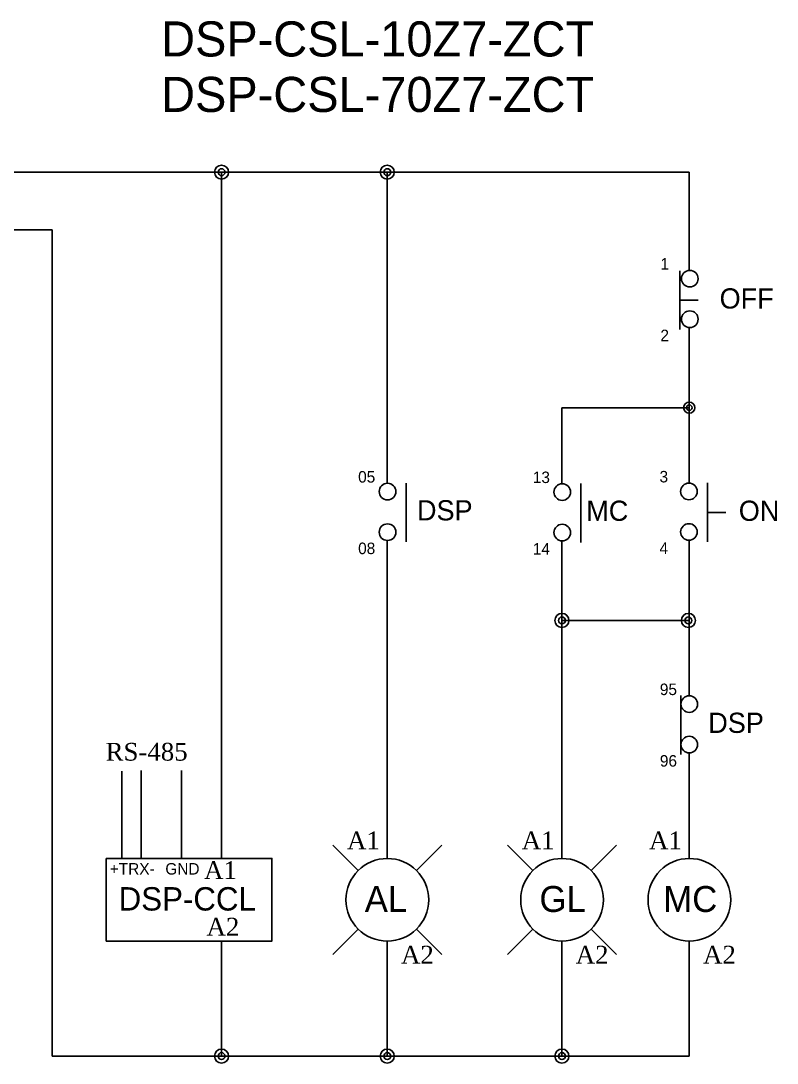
# Model space of a CAD drawing. Header units: millimetres. Extents: x 58 to 898, y 43 to 722.
# Drawn here: x 151.2 to 234.4, y 437.7 to 552.3 of the extents above; entities that cross this region are included whole.
import ezdxf

# ---------------------------------------------------------------- set-up
doc = ezdxf.new("R2010")
doc.units = ezdxf.units.MM
doc.layers.add('4', color=133, linetype='Continuous')
doc.layers.add('ASHADE', color=7, linetype='Continuous')
doc.styles.add('ghs', font='NGULIM.TTF')
doc.styles.add('HCM', font='batang.ttc')

msp = doc.modelspace()

# ---------------------------------------------------------------- linework, layer by layer
msp.add_lwpolyline([(160.623, 460.207), (178.847, 460.207), (178.847, 451.115), (160.623, 451.115)], close=True)
at = {"layer": '4', "color": 0}
for p, q in [((188.316, 458.875), (185.524, 461.667)), ((194.745, 458.875), (197.536, 461.667)), ((207.527, 458.875), (204.735, 461.667)), ((213.955, 458.875), (216.747, 461.667)), ((188.316, 452.447), (185.524, 449.655)), ((194.745, 452.447), (197.536, 449.655)), ((207.527, 452.447), (204.735, 449.655)), ((213.955, 452.447), (216.747, 449.655))]:
    msp.add_line(p, q, dxfattribs=at)
for centre, radius in [((173.298, 535.685), 0.772), ((191.521, 535.685), 0.772), ((224.734, 509.783), 0.618), ((210.732, 486.383), 0.772), ((224.635, 486.383), 0.772), ((173.298, 438.469), 0.772), ((191.521, 438.469), 0.772), ((210.732, 438.469), 0.772)]:
    msp.add_circle(centre, radius, dxfattribs=at)
at = {"layer": 'ASHADE', "ltscale": 2}
for p, q in [((147.376, 535.685), (224.734, 535.685)), ((173.298, 535.685), (173.298, 460.207)), ((191.521, 535.685), (191.521, 501.469)), ((224.734, 535.685), (224.734, 524.887)), ((146.17, 529.344), (154.661, 529.344)), ((154.661, 438.469), (154.661, 529.344)), ((223.704, 524.84), (223.704, 518.372)), ((223.704, 521.606), (225.723, 521.606)), ((224.734, 518.599), (224.734, 501.488)), ((210.732, 509.783), (210.732, 501.418)), ((224.734, 509.783), (210.732, 509.783)), ((193.603, 501.482), (193.603, 495.015)), ((212.814, 501.431), (212.814, 494.964)), ((226.744, 501.501), (226.744, 495.034)), ((226.744, 498.267), (228.763, 498.267)), ((191.521, 495.179), (191.521, 460.207)), ((210.732, 495.179), (210.732, 460.207)), ((210.732, 495.128), (210.732, 486.383)), ((224.734, 495.199), (224.734, 478.1)), ((224.635, 486.383), (210.732, 486.383)), ((223.789, 478.113), (223.789, 471.645)), ((224.734, 471.809), (224.734, 460.207)), ((173.298, 451.115), (173.298, 438.469)), ((191.521, 451.115), (191.521, 438.469)), ((210.732, 451.115), (210.732, 438.469)), ((224.734, 451.115), (224.734, 438.469)), ((154.661, 438.469), (224.734, 438.469))]:
    msp.add_line(p, q, dxfattribs=at)
at = {"layer": 'ASHADE', "color": 1, "ltscale": 2}
for p, q in [((162.338, 469.805), (162.338, 460.207)), ((164.473, 469.882), (164.473, 460.207)), ((168.885, 469.882), (168.885, 460.207))]:
    msp.add_line(p, q, dxfattribs=at)
at = {"layer": 'ASHADE', "ltscale": 2}
for centre, radius in [((224.792, 523.973), 0.915), ((224.792, 519.513), 0.915), ((191.553, 500.554), 0.915), ((210.763, 500.503), 0.915), ((224.693, 500.573), 0.915), ((191.553, 496.094), 0.915), ((210.763, 496.043), 0.915), ((224.693, 496.113), 0.915), ((224.734, 477.185), 0.915), ((224.734, 472.725), 0.915), ((191.53, 455.661), 4.546), ((210.741, 455.661), 4.546), ((224.743, 455.661), 4.546)]:
    msp.add_circle(centre, radius, dxfattribs=at)
for centre, radius, start, end in [((173.298, 535.685), 0.381, 0, 180), ((173.298, 535.685), 0.381, 180, 0), ((191.521, 535.685), 0.381, 0, 180), ((191.521, 535.685), 0.381, 180, 0), ((224.734, 509.783), 0.305, 0, 180), ((224.734, 509.783), 0.305, 180, 0), ((210.732, 486.383), 0.381, 0, 180), ((210.732, 486.383), 0.381, 180, 0), ((224.635, 486.383), 0.381, 0, 180), ((224.635, 486.383), 0.381, 180, 0), ((173.298, 438.469), 0.381, 0, 180), ((173.298, 438.469), 0.381, 180, 0), ((191.521, 438.469), 0.381, 0, 180), ((191.521, 438.469), 0.381, 180, 0), ((210.732, 438.469), 0.381, 0, 180), ((210.732, 438.469), 0.381, 180, 0)]:
    msp.add_arc(centre, radius, start, end, dxfattribs=at)

# ---------------------------------------------------------------- texts
at = {"layer": 'ASHADE', "ltscale": 2, "style": 'ghs'}
for s, height, p in [('DSP-CSL-10Z7-ZCT', 3.861, (166.658, 548.409)), ('DSP-CSL-70Z7-ZCT', 3.861, (166.658, 542.304)), ('1', 1.265, (221.558, 524.964)), ('OFF', 2.2244, (228.069, 520.687)), ('2', 1.265, (221.558, 517.098)), ('05', 1.2654, (188.319, 501.545)), ('13', 1.2654, (207.529, 501.494)), ('3', 1.265, (221.459, 501.564)), ('DSP', 2.2244, (194.791, 497.386)), ('MC', 2.2244, (213.402, 497.335)), ('ON', 2.2244, (230.177, 497.335)), ('08', 1.2654, (188.319, 493.68)), ('14', 1.2654, (207.529, 493.629)), ('4', 1.265, (221.459, 493.699)), ('95', 1.2654, (221.5, 478.176)), ('DSP', 2.2244, (226.818, 474.016)), ('96', 1.2654, (221.5, 470.31)), ('+TRX-', 1.2654, (161.008, 458.436)), ('GND', 1.2654, (167.118, 458.436)), ('DSP-CCL', 2.5704, (161.986, 454.481)), ('AL', 2.856, (189.046, 454.321)), ('GL', 2.856, (208.256, 454.321)), ('MC', 2.856, (221.875, 454.321))]:
    msp.add_text(s, height=height, dxfattribs=at).set_placement(p)
at = {"layer": 'ASHADE', "color": 0, "linetype": 'ByBlock', "lineweight": 25, "style": 'HCM'}
for s, p in [('RS-485', (160.554, 470.967)), ('A1', (187.098, 461.223)), ('A1', (206.309, 461.223)), ('A1', (220.311, 461.223)), ('A1', (171.378, 457.953)), ('A2', (171.651, 451.729)), ('A2', (193.035, 448.651)), ('A2', (212.245, 448.651)), ('A2', (226.247, 448.651))]:
    msp.add_text(s, height=1.9534, dxfattribs=at).set_placement(p)

doc.saveas('drawing.dxf')
